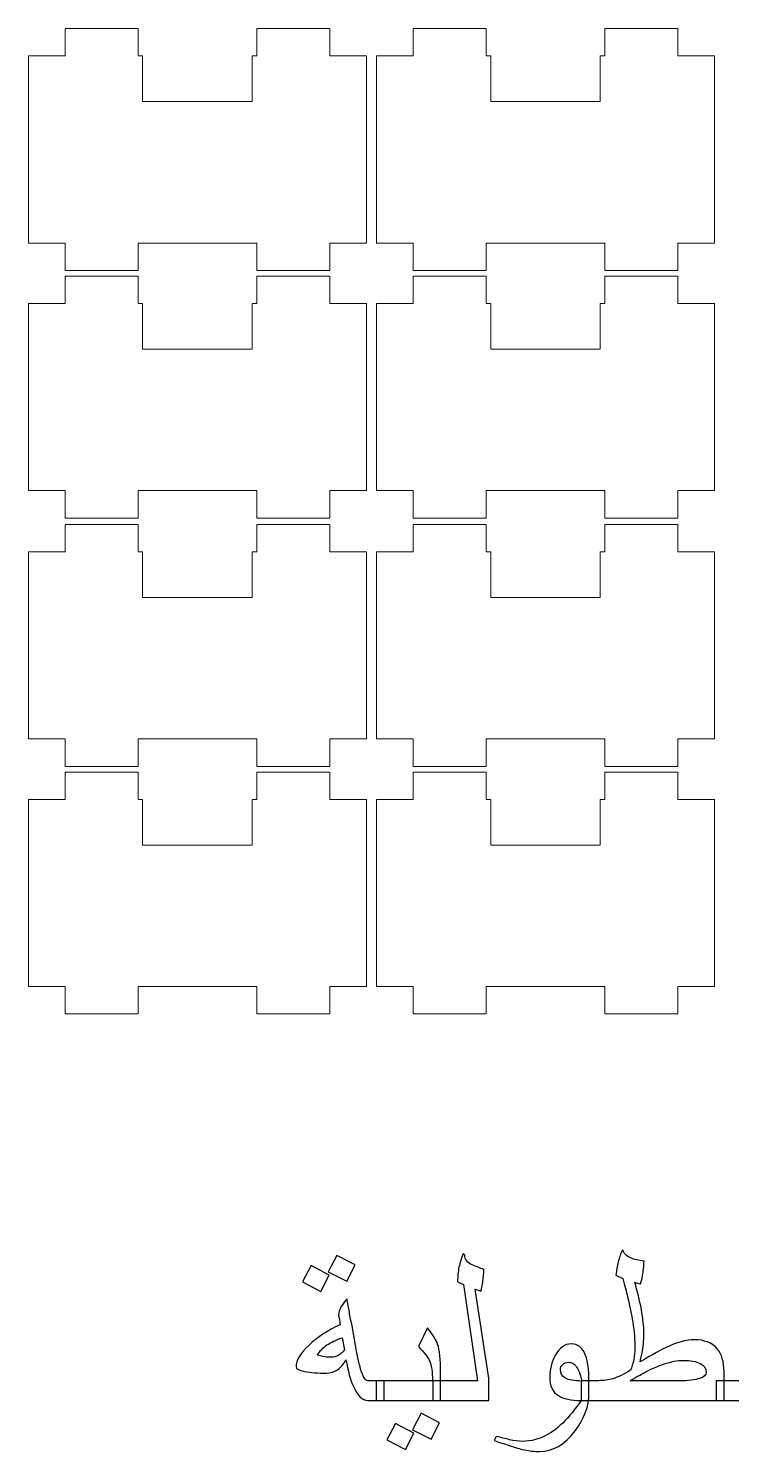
# Model space of a CAD drawing. Header units: millimetres. Extents: x -861 to 465, y -411 to 387.
# Drawn here: x -622.3 to -545.3, y -337.9 to -182 of the extents above; entities that cross this region are included whole.
import ezdxf

# ---------------------------------------------------------------- set-up
doc = ezdxf.new("R2010")
doc.units = ezdxf.units.MM
doc.header["$MEASUREMENT"] = 0
doc.layers.add('Layer 1', color=7, linetype='Continuous')

msp = doc.modelspace()

# ---------------------------------------------------------------- linework, layer by layer
at = {"layer": 'Layer 1', "color": 250, "lineweight": 18}
for points in [[(-618.2881, -185.0113), (-618.2881, -185.0113), (-618.2881, -182.0113), (-618.2881, -182.0113), (-618.2881, -182.0113), (-618.2881, -182.0113), (-610.2881, -182.0113), (-610.2881, -182.0113), (-610.2881, -182.0113), (-610.2881, -182.0113), (-610.2881, -185.0113), (-610.2881, -185.0113)], [(-589.2881, -185.0113), (-589.2881, -185.0113), (-589.2881, -182.0113), (-589.2881, -182.0113), (-589.2881, -182.0113), (-589.2881, -182.0113), (-597.2881, -182.0113), (-597.2881, -182.0113), (-597.2881, -182.0113), (-597.2881, -182.0113), (-597.2881, -185.0113), (-597.2881, -185.0113)], [(-580.188, -185.0113), (-580.188, -185.0113), (-580.188, -182.0113), (-580.188, -182.0113), (-580.188, -182.0113), (-580.188, -182.0113), (-572.188, -182.0113), (-572.188, -182.0113), (-572.188, -182.0113), (-572.188, -182.0113), (-572.188, -185.0113), (-572.188, -185.0113)], [(-551.188, -185.0113), (-551.188, -185.0113), (-551.188, -182.0113), (-551.188, -182.0113), (-551.188, -182.0113), (-551.188, -182.0113), (-559.188, -182.0113), (-559.188, -182.0113), (-559.188, -182.0113), (-559.188, -182.0113), (-559.188, -185.0113), (-559.188, -185.0113)], [(-618.2881, -205.5113), (-618.2881, -205.5113), (-622.2881, -205.5113), (-622.2881, -205.5113), (-622.2881, -205.5113), (-622.2881, -205.5113), (-622.2881, -185.0113), (-622.2881, -185.0113), (-622.2881, -185.0113), (-622.2881, -185.0113), (-618.2881, -185.0113), (-618.2881, -185.0113)], [(-597.7882, -185.0113), (-597.7882, -185.0113), (-597.7882, -190.0113), (-597.7882, -190.0113), (-597.7882, -190.0113), (-597.7882, -190.0113), (-609.7882, -190.0113), (-609.7882, -190.0113), (-609.7882, -190.0113), (-609.7882, -190.0113), (-609.7882, -185.0113), (-609.7882, -185.0113)], [(-589.2881, -185.0113), (-589.2881, -185.0113), (-585.2881, -185.0113), (-585.2881, -185.0113), (-585.2881, -185.0113), (-585.2881, -185.0113), (-585.2881, -205.5113), (-585.2881, -205.5113), (-585.2881, -205.5113), (-585.2881, -205.5113), (-589.2881, -205.5113), (-589.2881, -205.5113)], [(-580.188, -205.5113), (-580.188, -205.5113), (-584.188, -205.5113), (-584.188, -205.5113), (-584.188, -205.5113), (-584.188, -205.5113), (-584.188, -185.0113), (-584.188, -185.0113), (-584.188, -185.0113), (-584.188, -185.0113), (-580.188, -185.0113), (-580.188, -185.0113)], [(-559.6881, -185.0113), (-559.6881, -185.0113), (-559.6881, -190.0113), (-559.6881, -190.0113), (-559.6881, -190.0113), (-559.6881, -190.0113), (-571.6881, -190.0113), (-571.6881, -190.0113), (-571.6881, -190.0113), (-571.6881, -190.0113), (-571.6881, -185.0113), (-571.6881, -185.0113)], [(-551.188, -185.0113), (-551.188, -185.0113), (-547.188, -185.0113), (-547.188, -185.0113), (-547.188, -185.0113), (-547.188, -185.0113), (-547.188, -205.5113), (-547.188, -205.5113), (-547.188, -205.5113), (-547.188, -205.5113), (-551.188, -205.5113), (-551.188, -205.5113)], [(-618.2881, -205.5113), (-618.2881, -205.5113), (-618.2881, -208.5113), (-618.2881, -208.5113), (-618.2881, -208.5113), (-618.2881, -208.5113), (-610.2881, -208.5113), (-610.2881, -208.5113), (-610.2881, -208.5113), (-610.2881, -208.5113), (-610.2881, -205.5113), (-610.2881, -205.5113)], [(-589.2881, -205.5113), (-589.2881, -205.5113), (-589.2881, -208.5113), (-589.2881, -208.5113), (-589.2881, -208.5113), (-589.2881, -208.5113), (-597.2881, -208.5113), (-597.2881, -208.5113), (-597.2881, -208.5113), (-597.2881, -208.5113), (-597.2881, -205.5113), (-597.2881, -205.5113)], [(-580.188, -205.5113), (-580.188, -205.5113), (-580.188, -208.5113), (-580.188, -208.5113), (-580.188, -208.5113), (-580.188, -208.5113), (-572.188, -208.5113), (-572.188, -208.5113), (-572.188, -208.5113), (-572.188, -208.5113), (-572.188, -205.5113), (-572.188, -205.5113)], [(-551.188, -205.5113), (-551.188, -205.5113), (-551.188, -208.5113), (-551.188, -208.5113), (-551.188, -208.5113), (-551.188, -208.5113), (-559.188, -208.5113), (-559.188, -208.5113), (-559.188, -208.5113), (-559.188, -208.5113), (-559.188, -205.5113), (-559.188, -205.5113)], [(-618.2881, -212.1311), (-618.2881, -212.1311), (-618.2881, -209.1311), (-618.2881, -209.1311), (-618.2881, -209.1311), (-618.2881, -209.1311), (-610.2881, -209.1311), (-610.2881, -209.1311), (-610.2881, -209.1311), (-610.2881, -209.1311), (-610.2881, -212.1311), (-610.2881, -212.1311)], [(-589.2881, -212.1311), (-589.2881, -212.1311), (-589.2881, -209.1311), (-589.2881, -209.1311), (-589.2881, -209.1311), (-589.2881, -209.1311), (-597.2881, -209.1311), (-597.2881, -209.1311), (-597.2881, -209.1311), (-597.2881, -209.1311), (-597.2881, -212.1311), (-597.2881, -212.1311)], [(-580.188, -212.1311), (-580.188, -212.1311), (-580.188, -209.1311), (-580.188, -209.1311), (-580.188, -209.1311), (-580.188, -209.1311), (-572.188, -209.1311), (-572.188, -209.1311), (-572.188, -209.1311), (-572.188, -209.1311), (-572.188, -212.1311), (-572.188, -212.1311)], [(-551.188, -212.1311), (-551.188, -212.1311), (-551.188, -209.1311), (-551.188, -209.1311), (-551.188, -209.1311), (-551.188, -209.1311), (-559.188, -209.1311), (-559.188, -209.1311), (-559.188, -209.1311), (-559.188, -209.1311), (-559.188, -212.1311), (-559.188, -212.1311)], [(-618.2881, -232.6311), (-618.2881, -232.6311), (-622.2881, -232.6311), (-622.2881, -232.6311), (-622.2881, -232.6311), (-622.2881, -232.6311), (-622.2881, -212.1311), (-622.2881, -212.1311), (-622.2881, -212.1311), (-622.2881, -212.1311), (-618.2881, -212.1311), (-618.2881, -212.1311)], [(-597.7882, -212.1311), (-597.7882, -212.1311), (-597.7882, -217.1311), (-597.7882, -217.1311), (-597.7882, -217.1311), (-597.7882, -217.1311), (-609.7882, -217.1311), (-609.7882, -217.1311), (-609.7882, -217.1311), (-609.7882, -217.1311), (-609.7882, -212.1311), (-609.7882, -212.1311)], [(-589.2881, -212.1311), (-589.2881, -212.1311), (-585.2881, -212.1311), (-585.2881, -212.1311), (-585.2881, -212.1311), (-585.2881, -212.1311), (-585.2881, -232.6311), (-585.2881, -232.6311), (-585.2881, -232.6311), (-585.2881, -232.6311), (-589.2881, -232.6311), (-589.2881, -232.6311)], [(-580.188, -232.6311), (-580.188, -232.6311), (-584.188, -232.6311), (-584.188, -232.6311), (-584.188, -232.6311), (-584.188, -232.6311), (-584.188, -212.1311), (-584.188, -212.1311), (-584.188, -212.1311), (-584.188, -212.1311), (-580.188, -212.1311), (-580.188, -212.1311)], [(-559.6881, -212.1311), (-559.6881, -212.1311), (-559.6881, -217.1311), (-559.6881, -217.1311), (-559.6881, -217.1311), (-559.6881, -217.1311), (-571.6881, -217.1311), (-571.6881, -217.1311), (-571.6881, -217.1311), (-571.6881, -217.1311), (-571.6881, -212.1311), (-571.6881, -212.1311)], [(-551.188, -212.1311), (-551.188, -212.1311), (-547.188, -212.1311), (-547.188, -212.1311), (-547.188, -212.1311), (-547.188, -212.1311), (-547.188, -232.6311), (-547.188, -232.6311), (-547.188, -232.6311), (-547.188, -232.6311), (-551.188, -232.6311), (-551.188, -232.6311)], [(-618.2881, -232.6311), (-618.2881, -232.6311), (-618.2881, -235.6311), (-618.2881, -235.6311), (-618.2881, -235.6311), (-618.2881, -235.6311), (-610.2881, -235.6311), (-610.2881, -235.6311), (-610.2881, -235.6311), (-610.2881, -235.6311), (-610.2881, -232.6311), (-610.2881, -232.6311)], [(-589.2881, -232.6311), (-589.2881, -232.6311), (-589.2881, -235.6311), (-589.2881, -235.6311), (-589.2881, -235.6311), (-589.2881, -235.6311), (-597.2881, -235.6311), (-597.2881, -235.6311), (-597.2881, -235.6311), (-597.2881, -235.6311), (-597.2881, -232.6311), (-597.2881, -232.6311)], [(-580.188, -232.6311), (-580.188, -232.6311), (-580.188, -235.6311), (-580.188, -235.6311), (-580.188, -235.6311), (-580.188, -235.6311), (-572.188, -235.6311), (-572.188, -235.6311), (-572.188, -235.6311), (-572.188, -235.6311), (-572.188, -232.6311), (-572.188, -232.6311)], [(-551.188, -232.6311), (-551.188, -232.6311), (-551.188, -235.6311), (-551.188, -235.6311), (-551.188, -235.6311), (-551.188, -235.6311), (-559.188, -235.6311), (-559.188, -235.6311), (-559.188, -235.6311), (-559.188, -235.6311), (-559.188, -232.6311), (-559.188, -232.6311)], [(-618.2881, -239.3311), (-618.2881, -239.3311), (-618.2881, -236.3311), (-618.2881, -236.3311), (-618.2881, -236.3311), (-618.2881, -236.3311), (-610.2881, -236.3311), (-610.2881, -236.3311), (-610.2881, -236.3311), (-610.2881, -236.3311), (-610.2881, -239.3311), (-610.2881, -239.3311)], [(-589.2881, -239.3311), (-589.2881, -239.3311), (-589.2881, -236.3311), (-589.2881, -236.3311), (-589.2881, -236.3311), (-589.2881, -236.3311), (-597.2881, -236.3311), (-597.2881, -236.3311), (-597.2881, -236.3311), (-597.2881, -236.3311), (-597.2881, -239.3311), (-597.2881, -239.3311)], [(-580.188, -239.3311), (-580.188, -239.3311), (-580.188, -236.3311), (-580.188, -236.3311), (-580.188, -236.3311), (-580.188, -236.3311), (-572.188, -236.3311), (-572.188, -236.3311), (-572.188, -236.3311), (-572.188, -236.3311), (-572.188, -239.3311), (-572.188, -239.3311)], [(-551.188, -239.3311), (-551.188, -239.3311), (-551.188, -236.3311), (-551.188, -236.3311), (-551.188, -236.3311), (-551.188, -236.3311), (-559.188, -236.3311), (-559.188, -236.3311), (-559.188, -236.3311), (-559.188, -236.3311), (-559.188, -239.3311), (-559.188, -239.3311)], [(-618.2881, -259.8311), (-618.2881, -259.8311), (-622.2881, -259.8311), (-622.2881, -259.8311), (-622.2881, -259.8311), (-622.2881, -259.8311), (-622.2881, -239.3311), (-622.2881, -239.3311), (-622.2881, -239.3311), (-622.2881, -239.3311), (-618.2881, -239.3311), (-618.2881, -239.3311)], [(-597.7882, -239.3311), (-597.7882, -239.3311), (-597.7882, -244.3311), (-597.7882, -244.3311), (-597.7882, -244.3311), (-597.7882, -244.3311), (-609.7882, -244.3311), (-609.7882, -244.3311), (-609.7882, -244.3311), (-609.7882, -244.3311), (-609.7882, -239.3311), (-609.7882, -239.3311)], [(-589.2881, -239.3311), (-589.2881, -239.3311), (-585.2881, -239.3311), (-585.2881, -239.3311), (-585.2881, -239.3311), (-585.2881, -239.3311), (-585.2881, -259.8311), (-585.2881, -259.8311), (-585.2881, -259.8311), (-585.2881, -259.8311), (-589.2881, -259.8311), (-589.2881, -259.8311)], [(-580.188, -259.8311), (-580.188, -259.8311), (-584.188, -259.8311), (-584.188, -259.8311), (-584.188, -259.8311), (-584.188, -259.8311), (-584.188, -239.3311), (-584.188, -239.3311), (-584.188, -239.3311), (-584.188, -239.3311), (-580.188, -239.3311), (-580.188, -239.3311)], [(-559.6881, -239.3311), (-559.6881, -239.3311), (-559.6881, -244.3311), (-559.6881, -244.3311), (-559.6881, -244.3311), (-559.6881, -244.3311), (-571.6881, -244.3311), (-571.6881, -244.3311), (-571.6881, -244.3311), (-571.6881, -244.3311), (-571.6881, -239.3311), (-571.6881, -239.3311)], [(-551.188, -239.3311), (-551.188, -239.3311), (-547.188, -239.3311), (-547.188, -239.3311), (-547.188, -239.3311), (-547.188, -239.3311), (-547.188, -259.8311), (-547.188, -259.8311), (-547.188, -259.8311), (-547.188, -259.8311), (-551.188, -259.8311), (-551.188, -259.8311)], [(-618.2881, -259.8311), (-618.2881, -259.8311), (-618.2881, -262.8311), (-618.2881, -262.8311), (-618.2881, -262.8311), (-618.2881, -262.8311), (-610.2881, -262.8311), (-610.2881, -262.8311), (-610.2881, -262.8311), (-610.2881, -262.8311), (-610.2881, -259.8311), (-610.2881, -259.8311)], [(-589.2881, -259.8311), (-589.2881, -259.8311), (-589.2881, -262.8311), (-589.2881, -262.8311), (-589.2881, -262.8311), (-589.2881, -262.8311), (-597.2881, -262.8311), (-597.2881, -262.8311), (-597.2881, -262.8311), (-597.2881, -262.8311), (-597.2881, -259.8311), (-597.2881, -259.8311)], [(-580.188, -259.8311), (-580.188, -259.8311), (-580.188, -262.8311), (-580.188, -262.8311), (-580.188, -262.8311), (-580.188, -262.8311), (-572.188, -262.8311), (-572.188, -262.8311), (-572.188, -262.8311), (-572.188, -262.8311), (-572.188, -259.8311), (-572.188, -259.8311)], [(-551.188, -259.8311), (-551.188, -259.8311), (-551.188, -262.8311), (-551.188, -262.8311), (-551.188, -262.8311), (-551.188, -262.8311), (-559.188, -262.8311), (-559.188, -262.8311), (-559.188, -262.8311), (-559.188, -262.8311), (-559.188, -259.8311), (-559.188, -259.8311)], [(-618.2881, -266.4509), (-618.2881, -266.4509), (-618.2881, -263.4509), (-618.2881, -263.4509), (-618.2881, -263.4509), (-618.2881, -263.4509), (-610.2881, -263.4509), (-610.2881, -263.4509), (-610.2881, -263.4509), (-610.2881, -263.4509), (-610.2881, -266.4509), (-610.2881, -266.4509)], [(-589.2881, -266.4509), (-589.2881, -266.4509), (-589.2881, -263.4509), (-589.2881, -263.4509), (-589.2881, -263.4509), (-589.2881, -263.4509), (-597.2881, -263.4509), (-597.2881, -263.4509), (-597.2881, -263.4509), (-597.2881, -263.4509), (-597.2881, -266.4509), (-597.2881, -266.4509)], [(-580.188, -266.4509), (-580.188, -266.4509), (-580.188, -263.4509), (-580.188, -263.4509), (-580.188, -263.4509), (-580.188, -263.4509), (-572.188, -263.4509), (-572.188, -263.4509), (-572.188, -263.4509), (-572.188, -263.4509), (-572.188, -266.4509), (-572.188, -266.4509)], [(-551.188, -266.4509), (-551.188, -266.4509), (-551.188, -263.4509), (-551.188, -263.4509), (-551.188, -263.4509), (-551.188, -263.4509), (-559.188, -263.4509), (-559.188, -263.4509), (-559.188, -263.4509), (-559.188, -263.4509), (-559.188, -266.4509), (-559.188, -266.4509)], [(-618.2881, -286.9509), (-618.2881, -286.9509), (-622.2881, -286.9509), (-622.2881, -286.9509), (-622.2881, -286.9509), (-622.2881, -286.9509), (-622.2881, -266.4509), (-622.2881, -266.4509), (-622.2881, -266.4509), (-622.2881, -266.4509), (-618.2881, -266.4509), (-618.2881, -266.4509)], [(-597.7882, -266.4509), (-597.7882, -266.4509), (-597.7882, -271.4509), (-597.7882, -271.4509), (-597.7882, -271.4509), (-597.7882, -271.4509), (-609.7882, -271.4509), (-609.7882, -271.4509), (-609.7882, -271.4509), (-609.7882, -271.4509), (-609.7882, -266.4509), (-609.7882, -266.4509)], [(-589.2881, -266.4509), (-589.2881, -266.4509), (-585.2881, -266.4509), (-585.2881, -266.4509), (-585.2881, -266.4509), (-585.2881, -266.4509), (-585.2881, -286.9509), (-585.2881, -286.9509), (-585.2881, -286.9509), (-585.2881, -286.9509), (-589.2881, -286.9509), (-589.2881, -286.9509)], [(-580.188, -286.9509), (-580.188, -286.9509), (-584.188, -286.9509), (-584.188, -286.9509), (-584.188, -286.9509), (-584.188, -286.9509), (-584.188, -266.4509), (-584.188, -266.4509), (-584.188, -266.4509), (-584.188, -266.4509), (-580.188, -266.4509), (-580.188, -266.4509)], [(-559.6881, -266.4509), (-559.6881, -266.4509), (-559.6881, -271.4509), (-559.6881, -271.4509), (-559.6881, -271.4509), (-559.6881, -271.4509), (-571.6881, -271.4509), (-571.6881, -271.4509), (-571.6881, -271.4509), (-571.6881, -271.4509), (-571.6881, -266.4509), (-571.6881, -266.4509)], [(-551.188, -266.4509), (-551.188, -266.4509), (-547.188, -266.4509), (-547.188, -266.4509), (-547.188, -266.4509), (-547.188, -266.4509), (-547.188, -286.9509), (-547.188, -286.9509), (-547.188, -286.9509), (-547.188, -286.9509), (-551.188, -286.9509), (-551.188, -286.9509)], [(-618.2881, -286.9509), (-618.2881, -286.9509), (-618.2881, -289.9509), (-618.2881, -289.9509), (-618.2881, -289.9509), (-618.2881, -289.9509), (-610.2881, -289.9509), (-610.2881, -289.9509), (-610.2881, -289.9509), (-610.2881, -289.9509), (-610.2881, -286.9509), (-610.2881, -286.9509)], [(-589.2881, -286.9509), (-589.2881, -286.9509), (-589.2881, -289.9509), (-589.2881, -289.9509), (-589.2881, -289.9509), (-589.2881, -289.9509), (-597.2881, -289.9509), (-597.2881, -289.9509), (-597.2881, -289.9509), (-597.2881, -289.9509), (-597.2881, -286.9509), (-597.2881, -286.9509)], [(-580.188, -286.9509), (-580.188, -286.9509), (-580.188, -289.9509), (-580.188, -289.9509), (-580.188, -289.9509), (-580.188, -289.9509), (-572.188, -289.9509), (-572.188, -289.9509), (-572.188, -289.9509), (-572.188, -289.9509), (-572.188, -286.9509), (-572.188, -286.9509)], [(-551.188, -286.9509), (-551.188, -286.9509), (-551.188, -289.9509), (-551.188, -289.9509), (-551.188, -289.9509), (-551.188, -289.9509), (-559.188, -289.9509), (-559.188, -289.9509), (-559.188, -289.9509), (-559.188, -289.9509), (-559.188, -286.9509), (-559.188, -286.9509)]]:
    msp.add_open_spline(points, degree=3, knots=[0, 0, 0, 0, 0.25, 0.25, 0.25, 0.25, 0.5, 0.5, 0.5, 0.5, 1, 1, 1, 1], dxfattribs=at)
for points in [[(-610.2881, -185.0113), (-610.2881, -185.0113), (-609.7882, -185.0113), (-609.7882, -185.0113)], [(-597.7882, -185.0113), (-597.7882, -185.0113), (-597.2881, -185.0113), (-597.2881, -185.0113)], [(-572.188, -185.0113), (-572.188, -185.0113), (-571.6881, -185.0113), (-571.6881, -185.0113)], [(-559.6881, -185.0113), (-559.6881, -185.0113), (-559.188, -185.0113), (-559.188, -185.0113)], [(-597.2881, -205.5113), (-597.2881, -205.5113), (-610.2881, -205.5113), (-610.2881, -205.5113)], [(-559.188, -205.5113), (-559.188, -205.5113), (-572.188, -205.5113), (-572.188, -205.5113)], [(-610.2881, -212.1311), (-610.2881, -212.1311), (-609.7882, -212.1311), (-609.7882, -212.1311)], [(-597.7882, -212.1311), (-597.7882, -212.1311), (-597.2881, -212.1311), (-597.2881, -212.1311)], [(-572.188, -212.1311), (-572.188, -212.1311), (-571.6881, -212.1311), (-571.6881, -212.1311)], [(-559.6881, -212.1311), (-559.6881, -212.1311), (-559.188, -212.1311), (-559.188, -212.1311)], [(-597.2881, -232.6311), (-597.2881, -232.6311), (-610.2881, -232.6311), (-610.2881, -232.6311)], [(-559.188, -232.6311), (-559.188, -232.6311), (-572.188, -232.6311), (-572.188, -232.6311)], [(-610.2881, -239.3311), (-610.2881, -239.3311), (-609.7882, -239.3311), (-609.7882, -239.3311)], [(-597.7882, -239.3311), (-597.7882, -239.3311), (-597.2881, -239.3311), (-597.2881, -239.3311)], [(-572.188, -239.3311), (-572.188, -239.3311), (-571.6881, -239.3311), (-571.6881, -239.3311)], [(-559.6881, -239.3311), (-559.6881, -239.3311), (-559.188, -239.3311), (-559.188, -239.3311)], [(-597.2881, -259.8311), (-597.2881, -259.8311), (-610.2881, -259.8311), (-610.2881, -259.8311)], [(-559.188, -259.8311), (-559.188, -259.8311), (-572.188, -259.8311), (-572.188, -259.8311)], [(-610.2881, -266.4509), (-610.2881, -266.4509), (-609.7882, -266.4509), (-609.7882, -266.4509)], [(-597.7882, -266.4509), (-597.7882, -266.4509), (-597.2881, -266.4509), (-597.2881, -266.4509)], [(-572.188, -266.4509), (-572.188, -266.4509), (-571.6881, -266.4509), (-571.6881, -266.4509)], [(-559.6881, -266.4509), (-559.6881, -266.4509), (-559.188, -266.4509), (-559.188, -266.4509)], [(-597.2881, -286.9509), (-597.2881, -286.9509), (-610.2881, -286.9509), (-610.2881, -286.9509)], [(-559.188, -286.9509), (-559.188, -286.9509), (-572.188, -286.9509), (-572.188, -286.9509)]]:
    msp.add_open_spline(points, degree=3, dxfattribs=at)
at = {"layer": 'Layer 1', "color": 250}
for points, knots in [([(-586.5382, -317.4262), (-586.5382, -317.4262), (-587.4526, -319.2296), (-587.4526, -319.2296), (-587.4526, -319.2296), (-587.4526, -319.2296), (-589.4846, -318.1882), (-589.4846, -318.1882), (-589.4846, -318.1882), (-589.4846, -318.1882), (-588.5448, -316.3848), (-588.5448, -316.3848), (-588.5448, -316.3848), (-588.5448, -316.3848), (-586.5382, -317.4262), (-586.5382, -317.4262)], [0, 0, 0, 0, 0.2, 0.2, 0.2, 0.2, 0.4, 0.4, 0.4, 0.4, 0.6, 0.6, 0.6, 0.6, 1, 1, 1, 1]), ([(-571.9036, -332.2852), (-571.9036, -332.2852), (-578.025, -332.2852), (-578.025, -332.2852), (-578.025, -332.2852), (-578.025, -332.2852), (-578.025, -330.1262), (-578.025, -330.1262), (-578.025, -330.1262), (-578.025, -330.1262), (-573.1482, -330.1262), (-573.1482, -330.1262), (-573.1482, -330.1262), (-573.1482, -330.1262), (-574.6722, -319.5767), (-574.6722, -319.5767), (-574.6722, -319.5767), (-574.6722, -319.5767), (-575.3072, -319.2719), (-575.3072, -319.2719), (-575.3072, -319.2719), (-575.3072, -318.7047), (-575.2564, -318.1713), (-575.159, -317.6717), (-575.159, -317.6717), (-575.0574, -317.1764), (-574.9093, -316.6896), (-574.7103, -316.2239), (-574.7103, -316.2239), (-574.7103, -316.2239), (-574.5198, -316.3594), (-574.5198, -316.3594), (-574.5198, -316.3594), (-574.5198, -316.8378), (-574.2489, -317.1976), (-573.7028, -317.4389), (-573.7028, -317.4389), (-573.2879, -317.604), (-572.8646, -317.7691), (-572.437, -317.9342), (-572.437, -317.9342), (-572.437, -318.3448), (-572.4709, -318.7809), (-572.5386, -319.2465), (-572.5386, -319.2465), (-572.6021, -319.7164), (-572.6825, -320.0636), (-572.7757, -320.2922), (-572.7757, -320.2922), (-572.7757, -320.2922), (-573.3768, -320.0932), (-573.3768, -320.0932), (-573.3768, -320.0932), (-573.3768, -320.0932), (-571.9036, -329.851), (-571.9036, -329.851), (-571.9036, -329.851), (-571.9036, -329.851), (-571.9036, -332.2852), (-571.9036, -332.2852)], [0, 0, 0, 0, 0.0625, 0.0625, 0.0625, 0.0625, 0.125, 0.125, 0.125, 0.125, 0.1875, 0.1875, 0.1875, 0.1875, 0.25, 0.25, 0.25, 0.25, 0.3125, 0.3125, 0.3125, 0.3125, 0.375, 0.375, 0.375, 0.375, 0.4375, 0.4375, 0.4375, 0.4375, 0.5, 0.5, 0.5, 0.5, 0.5625, 0.5625, 0.5625, 0.5625, 0.625, 0.625, 0.625, 0.625, 0.6875, 0.6875, 0.6875, 0.6875, 0.75, 0.75, 0.75, 0.75, 0.8125, 0.8125, 0.8125, 0.8125, 0.875, 0.875, 0.875, 0.875, 1, 1, 1, 1]), ([(-546.1438, -332.2852), (-546.1438, -332.2852), (-561.7902, -332.2852), (-561.7902, -332.2852), (-561.7902, -332.2852), (-561.7902, -332.2852), (-561.7902, -330.1262), (-561.7902, -330.1262), (-561.7902, -330.1262), (-561.7902, -330.1262), (-559.8894, -330.1135), (-559.8894, -330.1135), (-559.8894, -330.1135), (-559.3264, -330.1135), (-558.7972, -330.0415), (-558.3104, -329.8934), (-558.3104, -329.8934), (-557.7474, -329.7198), (-557.1081, -329.415), (-556.3927, -328.979), (-556.3927, -328.979), (-556.2445, -328.6149), (-556.126, -328.2212), (-556.0329, -327.8063), (-556.0329, -327.8063), (-555.944, -327.3872), (-555.8974, -326.9851), (-555.8974, -326.5956), (-555.8974, -326.5956), (-555.8974, -325.7108), (-555.9778, -324.7372), (-556.1429, -323.6704), (-556.1429, -323.6704), (-556.2657, -322.8914), (-556.452, -321.9813), (-556.7017, -320.9314), (-556.7017, -320.9314), (-556.833, -320.3853), (-557.0023, -319.7207), (-557.2182, -318.9333), (-557.2182, -318.9333), (-557.2182, -318.9333), (-557.9802, -318.548), (-557.9802, -318.548), (-557.9802, -318.548), (-557.9209, -318.0527), (-557.8363, -317.5701), (-557.7262, -317.1087), (-557.7262, -317.1087), (-557.6119, -316.643), (-557.4553, -316.1985), (-557.2563, -315.7667), (-557.2563, -315.7667), (-557.1251, -316.1562), (-556.8245, -316.4568), (-556.3588, -316.6727), (-556.3588, -316.6727), (-555.9736, -316.8462), (-555.4783, -316.9605), (-554.8814, -317.0198), (-554.8814, -317.0198), (-554.9618, -317.8707), (-555.0253, -318.4168), (-555.0677, -318.6454), (-555.0677, -318.6454), (-555.11, -318.8782), (-555.1862, -319.1661), (-555.3047, -319.5048), (-555.3047, -319.5048), (-555.3598, -319.4963), (-555.5122, -319.454), (-555.7619, -319.382), (-555.7619, -319.382), (-555.7619, -319.382), (-555.9228, -319.3312), (-555.9228, -319.3312), (-555.9228, -319.3312), (-555.6265, -320.3006), (-555.3809, -321.2912), (-555.1904, -322.3157), (-555.1904, -322.3157), (-554.9999, -323.3359), (-554.9068, -324.1953), (-554.9068, -324.8896), (-554.9068, -324.8896), (-554.9068, -325.4738), (-554.9661, -326.1299), (-555.0846, -326.8496), (-555.0846, -326.8496), (-555.1269, -327.1036), (-555.2031, -327.5015), (-555.3132, -328.0392), (-555.3132, -328.0392), (-553.8696, -327.201), (-552.9468, -326.6887), (-552.5404, -326.4982), (-552.5404, -326.4982), (-551.3212, -325.9183), (-550.2713, -325.6304), (-549.3992, -325.6304), (-549.3992, -325.6304), (-548.2859, -325.6304), (-547.4519, -325.9564), (-546.8973, -326.6083), (-546.8973, -326.6083), (-546.3936, -327.2052), (-546.1438, -328.0519), (-546.1438, -329.1483), (-546.1438, -329.1483), (-546.1438, -329.1483), (-546.1438, -332.2852), (-546.1438, -332.2852)], [0, 0, 0, 0, 0.03448276, 0.03448276, 0.03448276, 0.03448276, 0.06896552, 0.06896552, 0.06896552, 0.06896552, 0.10344828, 0.10344828, 0.10344828, 0.10344828, 0.13793103, 0.13793103, 0.13793103, 0.13793103, 0.17241379, 0.17241379, 0.17241379, 0.17241379, 0.20689655, 0.20689655, 0.20689655, 0.20689655, 0.24137931, 0.24137931, 0.24137931, 0.24137931, 0.27586207, 0.27586207, 0.27586207, 0.27586207, 0.31034483, 0.31034483, 0.31034483, 0.31034483, 0.34482759, 0.34482759, 0.34482759, 0.34482759, 0.37931034, 0.37931034, 0.37931034, 0.37931034, 0.4137931, 0.4137931, 0.4137931, 0.4137931, 0.44827586, 0.44827586, 0.44827586, 0.44827586, 0.48275862, 0.48275862, 0.48275862, 0.48275862, 0.51724138, 0.51724138, 0.51724138, 0.51724138, 0.55172414, 0.55172414, 0.55172414, 0.55172414, 0.5862069, 0.5862069, 0.5862069, 0.5862069, 0.62068966, 0.62068966, 0.62068966, 0.62068966, 0.65517241, 0.65517241, 0.65517241, 0.65517241, 0.68965517, 0.68965517, 0.68965517, 0.68965517, 0.72413793, 0.72413793, 0.72413793, 0.72413793, 0.75862069, 0.75862069, 0.75862069, 0.75862069, 0.79310345, 0.79310345, 0.79310345, 0.79310345, 0.82758621, 0.82758621, 0.82758621, 0.82758621, 0.86206897, 0.86206897, 0.86206897, 0.86206897, 0.89655172, 0.89655172, 0.89655172, 0.89655172, 0.93103448, 0.93103448, 0.93103448, 0.93103448, 1, 1, 1, 1]), ([(-540.8987, -332.2852), (-540.8987, -332.2852), (-547.0201, -332.2852), (-547.0201, -332.2852), (-547.0201, -332.2852), (-547.0201, -332.2852), (-547.0201, -330.1262), (-547.0201, -330.1262), (-547.0201, -330.1262), (-547.0201, -330.1262), (-542.1433, -330.1262), (-542.1433, -330.1262), (-542.1433, -330.1262), (-542.1433, -330.1262), (-543.6673, -319.5767), (-543.6673, -319.5767), (-543.6673, -319.5767), (-543.6673, -319.5767), (-544.3023, -319.2719), (-544.3023, -319.2719), (-544.3023, -319.2719), (-544.3023, -318.7047), (-544.2515, -318.1713), (-544.1541, -317.6717), (-544.1541, -317.6717), (-544.0525, -317.1764), (-543.9044, -316.6896), (-543.7054, -316.2239), (-543.7054, -316.2239), (-543.7054, -316.2239), (-543.5149, -316.3594), (-543.5149, -316.3594), (-543.5149, -316.3594), (-543.5149, -316.8378), (-543.244, -317.1976), (-542.6979, -317.4389), (-542.6979, -317.4389), (-542.283, -317.604), (-541.8597, -317.7691), (-541.4321, -317.9342), (-541.4321, -317.9342), (-541.4321, -318.3448), (-541.466, -318.7809), (-541.5337, -319.2465), (-541.5337, -319.2465), (-541.5972, -319.7164), (-541.6776, -320.0636), (-541.7708, -320.2922), (-541.7708, -320.2922), (-541.7708, -320.2922), (-542.3719, -320.0932), (-542.3719, -320.0932), (-542.3719, -320.0932), (-542.3719, -320.0932), (-540.8987, -329.851), (-540.8987, -329.851), (-540.8987, -329.851), (-540.8987, -329.851), (-540.8987, -332.2852), (-540.8987, -332.2852)], [0, 0, 0, 0, 0.0625, 0.0625, 0.0625, 0.0625, 0.125, 0.125, 0.125, 0.125, 0.1875, 0.1875, 0.1875, 0.1875, 0.25, 0.25, 0.25, 0.25, 0.3125, 0.3125, 0.3125, 0.3125, 0.375, 0.375, 0.375, 0.375, 0.4375, 0.4375, 0.4375, 0.4375, 0.5, 0.5, 0.5, 0.5, 0.5625, 0.5625, 0.5625, 0.5625, 0.625, 0.625, 0.625, 0.625, 0.6875, 0.6875, 0.6875, 0.6875, 0.75, 0.75, 0.75, 0.75, 0.8125, 0.8125, 0.8125, 0.8125, 0.875, 0.875, 0.875, 0.875, 1, 1, 1, 1]), ([(-589.3576, -318.5692), (-589.3576, -318.5692), (-590.2762, -320.3472), (-590.2762, -320.3472), (-590.2762, -320.3472), (-590.2762, -320.3472), (-592.304, -319.2931), (-592.304, -319.2931), (-592.304, -319.2931), (-592.304, -319.2931), (-591.3473, -317.5024), (-591.3473, -317.5024), (-591.3473, -317.5024), (-591.3473, -317.5024), (-589.3576, -318.5692), (-589.3576, -318.5692)], [0, 0, 0, 0, 0.2, 0.2, 0.2, 0.2, 0.4, 0.4, 0.4, 0.4, 0.6, 0.6, 0.6, 0.6, 1, 1, 1, 1]), ([(-583.3632, -332.2852), (-583.3632, -332.2852), (-585.137, -332.2852), (-585.137, -332.2852), (-585.137, -332.2852), (-585.7296, -332.2852), (-586.2546, -331.7772), (-586.7118, -330.7654), (-586.7118, -330.7654), (-587.0504, -330.0034), (-587.3214, -329.0255), (-587.5288, -327.8317), (-587.5288, -327.8317), (-587.7743, -328.2932), (-588.0918, -328.6488), (-588.4686, -328.907), (-588.4686, -328.907), (-588.8496, -329.161), (-589.2518, -329.288), (-589.6709, -329.288), (-589.6709, -329.288), (-590.6191, -329.288), (-591.4108, -329.2245), (-592.0415, -329.0975), (-592.0415, -329.0975), (-592.6723, -328.9663), (-592.9898, -328.8054), (-592.9898, -328.6064), (-592.9898, -328.6064), (-592.9898, -327.8952), (-592.5284, -327.1078), (-591.6055, -326.2442), (-591.6055, -326.2442), (-590.6869, -325.3806), (-589.5354, -324.6229), (-588.1511, -323.9794), (-588.1511, -323.9794), (-588.168, -323.9117), (-588.2019, -323.7423), (-588.2569, -323.4587), (-588.2569, -323.4587), (-588.312, -323.1793), (-588.3416, -323.0057), (-588.3416, -322.9422), (-588.3416, -322.9422), (-588.3416, -322.6586), (-588.2442, -322.3453), (-588.0495, -322.0024), (-588.0495, -322.0024), (-587.8886, -321.7188), (-587.677, -321.4309), (-587.4145, -321.1346), (-587.4145, -321.1346), (-587.3298, -321.6468), (-587.2452, -322.1421), (-587.1605, -322.6205), (-587.1605, -322.6205), (-587.0716, -323.0989), (-586.9742, -323.5942), (-586.8557, -324.1064), (-586.8557, -324.1064), (-586.8557, -324.1064), (-586.4874, -326.2358), (-586.4874, -326.2358), (-586.4874, -326.2358), (-586.28, -327.4084), (-586.0937, -328.2762), (-585.9286, -328.8393), (-585.9286, -328.8393), (-585.6704, -329.6986), (-585.4079, -330.1262), (-585.1327, -330.1262), (-585.1327, -330.1262), (-585.1327, -330.1262), (-583.3632, -330.1262), (-583.3632, -330.1262), (-583.3632, -330.1262), (-583.3632, -330.1262), (-583.3632, -332.2852), (-583.3632, -332.2852)], [0, 0, 0, 0, 0.04761905, 0.04761905, 0.04761905, 0.04761905, 0.0952381, 0.0952381, 0.0952381, 0.0952381, 0.14285714, 0.14285714, 0.14285714, 0.14285714, 0.19047619, 0.19047619, 0.19047619, 0.19047619, 0.23809524, 0.23809524, 0.23809524, 0.23809524, 0.28571429, 0.28571429, 0.28571429, 0.28571429, 0.33333333, 0.33333333, 0.33333333, 0.33333333, 0.38095238, 0.38095238, 0.38095238, 0.38095238, 0.42857143, 0.42857143, 0.42857143, 0.42857143, 0.47619048, 0.47619048, 0.47619048, 0.47619048, 0.52380952, 0.52380952, 0.52380952, 0.52380952, 0.57142857, 0.57142857, 0.57142857, 0.57142857, 0.61904762, 0.61904762, 0.61904762, 0.61904762, 0.66666667, 0.66666667, 0.66666667, 0.66666667, 0.71428571, 0.71428571, 0.71428571, 0.71428571, 0.76190476, 0.76190476, 0.76190476, 0.76190476, 0.80952381, 0.80952381, 0.80952381, 0.80952381, 0.85714286, 0.85714286, 0.85714286, 0.85714286, 0.9047619, 0.9047619, 0.9047619, 0.9047619, 1, 1, 1, 1]), ([(-587.6939, -326.7522), (-587.6939, -326.7522), (-587.9352, -325.4018), (-587.9352, -325.4018), (-587.9352, -325.4018), (-588.6464, -325.66), (-589.2094, -325.9267), (-589.6201, -326.2019), (-589.6201, -326.2019), (-590.0307, -326.4771), (-590.3736, -326.8454), (-590.653, -327.2983), (-590.653, -327.2983), (-590.4794, -327.3745), (-590.2805, -327.4338), (-590.0476, -327.4719), (-590.0476, -327.4719), (-589.819, -327.5142), (-589.5015, -327.5354), (-589.0994, -327.5354), (-589.0994, -327.5354), (-588.6083, -327.5354), (-588.1384, -327.2729), (-587.6939, -326.7522)], [0, 0, 0, 0, 0.14285714, 0.14285714, 0.14285714, 0.14285714, 0.28571429, 0.28571429, 0.28571429, 0.28571429, 0.42857143, 0.42857143, 0.42857143, 0.42857143, 0.57142857, 0.57142857, 0.57142857, 0.57142857, 0.71428571, 0.71428571, 0.71428571, 0.71428571, 1, 1, 1, 1]), ([(-577.1656, -332.2852), (-577.1656, -332.2852), (-584.2268, -332.2852), (-584.2268, -332.2852), (-584.2268, -332.2852), (-584.2268, -332.2852), (-584.2268, -330.1262), (-584.2268, -330.1262), (-584.2268, -330.1262), (-584.2268, -330.1262), (-578.0546, -330.1262), (-578.0546, -330.1262), (-578.0546, -330.1262), (-578.0546, -329.1525), (-578.1731, -328.4117), (-578.406, -327.8995), (-578.406, -327.8995), (-578.5626, -327.5439), (-578.9521, -327.0359), (-579.5786, -326.367), (-579.5786, -326.367), (-579.5786, -326.367), (-578.6007, -324.335), (-578.6007, -324.335), (-578.6007, -324.335), (-578.0123, -325.0885), (-577.644, -325.6727), (-577.4958, -326.0961), (-577.4958, -326.0961), (-577.2757, -326.7311), (-577.1656, -327.7852), (-577.1656, -329.2584), (-577.1656, -329.2584), (-577.1656, -329.2584), (-577.1656, -332.2852), (-577.1656, -332.2852)], [0, 0, 0, 0, 0.1, 0.1, 0.1, 0.1, 0.2, 0.2, 0.2, 0.2, 0.3, 0.3, 0.3, 0.3, 0.4, 0.4, 0.4, 0.4, 0.5, 0.5, 0.5, 0.5, 0.6, 0.6, 0.6, 0.6, 0.7, 0.7, 0.7, 0.7, 0.8, 0.8, 0.8, 0.8, 1, 1, 1, 1]), ([(-560.9308, -331.5147), (-560.9308, -332.8863), (-561.4346, -334.2495), (-562.4463, -335.6041), (-562.4463, -335.6041), (-563.5682, -337.1154), (-564.8678, -337.8732), (-566.341, -337.8732), (-566.341, -337.8732), (-566.8871, -337.8732), (-567.4501, -337.8097), (-568.0301, -337.6869), (-568.0301, -337.6869), (-568.4534, -337.598), (-569.0038, -337.4414), (-569.6811, -337.2213), (-569.6811, -337.2213), (-570.2187, -337.0308), (-570.7564, -336.8487), (-571.294, -336.6667), (-571.294, -336.6667), (-571.294, -336.6667), (-571.0823, -336.2307), (-571.0823, -336.2307), (-571.0823, -336.2307), (-570.6209, -336.3365), (-570.1341, -336.4508), (-569.6261, -336.5736), (-569.6261, -336.5736), (-569.1181, -336.6963), (-568.6609, -336.7556), (-568.2545, -336.7556), (-568.2545, -336.7556), (-567.2469, -336.7556), (-566.2902, -336.4974), (-565.3885, -335.9809), (-565.3885, -335.9809), (-564.6858, -335.5703), (-563.983, -334.9776), (-563.2803, -334.2029), (-563.2803, -334.2029), (-562.9247, -333.8092), (-562.4209, -333.17), (-561.769, -332.2852), (-561.769, -332.2852), (-562.8866, -332.2852), (-563.7248, -332.1074), (-564.2794, -331.7476), (-564.2794, -331.7476), (-564.9101, -331.3412), (-565.2234, -330.6723), (-565.2234, -329.741), (-565.2234, -329.741), (-565.2234, -328.8858), (-565.0244, -328.09), (-564.6265, -327.3576), (-564.6265, -327.3576), (-564.1608, -326.5109), (-563.5724, -326.0876), (-562.8612, -326.0876), (-562.8612, -326.0876), (-562.1373, -326.0876), (-561.6208, -326.5067), (-561.3033, -327.3491), (-561.3033, -327.3491), (-561.0536, -328.0053), (-560.9308, -328.9197), (-560.9308, -330.0923), (-560.9308, -330.0923), (-560.9308, -330.0923), (-560.9308, -331.5147), (-560.9308, -331.5147)], [0, 0, 0, 0, 0.05263158, 0.05263158, 0.05263158, 0.05263158, 0.10526316, 0.10526316, 0.10526316, 0.10526316, 0.15789474, 0.15789474, 0.15789474, 0.15789474, 0.21052632, 0.21052632, 0.21052632, 0.21052632, 0.26315789, 0.26315789, 0.26315789, 0.26315789, 0.31578947, 0.31578947, 0.31578947, 0.31578947, 0.36842105, 0.36842105, 0.36842105, 0.36842105, 0.42105263, 0.42105263, 0.42105263, 0.42105263, 0.47368421, 0.47368421, 0.47368421, 0.47368421, 0.52631579, 0.52631579, 0.52631579, 0.52631579, 0.57894737, 0.57894737, 0.57894737, 0.57894737, 0.63157895, 0.63157895, 0.63157895, 0.63157895, 0.68421053, 0.68421053, 0.68421053, 0.68421053, 0.73684211, 0.73684211, 0.73684211, 0.73684211, 0.78947368, 0.78947368, 0.78947368, 0.78947368, 0.84210526, 0.84210526, 0.84210526, 0.84210526, 0.89473684, 0.89473684, 0.89473684, 0.89473684, 1, 1, 1, 1]), ([(-561.7182, -330.1516), (-561.9002, -329.3515), (-562.1204, -328.8012), (-562.3786, -328.4921), (-562.3786, -328.4921), (-562.5987, -328.2254), (-562.8739, -328.0942), (-563.1956, -328.0942), (-563.1956, -328.0942), (-563.4285, -328.0942), (-563.6317, -328.1704), (-563.801, -328.3228), (-563.801, -328.3228), (-563.9703, -328.4794), (-564.055, -328.6699), (-564.055, -328.9028), (-564.055, -328.9028), (-564.055, -329.3134), (-563.873, -329.6224), (-563.5089, -329.8341), (-563.5089, -329.8341), (-563.1448, -330.0458), (-562.5479, -330.1516), (-561.7182, -330.1516)], [0, 0, 0, 0, 0.14285714, 0.14285714, 0.14285714, 0.14285714, 0.28571429, 0.28571429, 0.28571429, 0.28571429, 0.42857143, 0.42857143, 0.42857143, 0.42857143, 0.57142857, 0.57142857, 0.57142857, 0.57142857, 0.71428571, 0.71428571, 0.71428571, 0.71428571, 1, 1, 1, 1]), ([(-548.0996, -329.1737), (-548.0996, -328.7546), (-548.3155, -328.4371), (-548.7515, -328.217), (-548.7515, -328.217), (-549.1833, -328.0011), (-549.8056, -327.891), (-550.6184, -327.891), (-550.6184, -327.891), (-551.2196, -327.891), (-551.9138, -328.0222), (-552.7012, -328.2847), (-552.7012, -328.2847), (-553.3447, -328.5006), (-554.0305, -328.7969), (-554.7586, -329.1737), (-554.7586, -329.1737), (-555.2963, -329.4531), (-555.8508, -329.7706), (-556.4181, -330.1262), (-556.4181, -330.1262), (-556.4181, -330.1262), (-551.0248, -330.1262), (-551.0248, -330.1262), (-551.0248, -330.1262), (-549.0733, -330.1262), (-548.0996, -329.8087), (-548.0996, -329.1737)], [0, 0, 0, 0, 0.125, 0.125, 0.125, 0.125, 0.25, 0.25, 0.25, 0.25, 0.375, 0.375, 0.375, 0.375, 0.5, 0.5, 0.5, 0.5, 0.625, 0.625, 0.625, 0.625, 0.75, 0.75, 0.75, 0.75, 1, 1, 1, 1]), ([(-580.112, -335.8666), (-580.112, -335.8666), (-581.0306, -337.6446), (-581.0306, -337.6446), (-581.0306, -337.6446), (-581.0306, -337.6446), (-583.0584, -336.5905), (-583.0584, -336.5905), (-583.0584, -336.5905), (-583.0584, -336.5905), (-582.1017, -334.7998), (-582.1017, -334.7998), (-582.1017, -334.7998), (-582.1017, -334.7998), (-580.112, -335.8666), (-580.112, -335.8666)], [0, 0, 0, 0, 0.2, 0.2, 0.2, 0.2, 0.4, 0.4, 0.4, 0.4, 0.6, 0.6, 0.6, 0.6, 1, 1, 1, 1]), ([(-577.2926, -334.7236), (-577.2926, -334.7236), (-578.207, -336.527), (-578.207, -336.527), (-578.207, -336.527), (-578.207, -336.527), (-580.239, -335.4856), (-580.239, -335.4856), (-580.239, -335.4856), (-580.239, -335.4856), (-579.2992, -333.6822), (-579.2992, -333.6822), (-579.2992, -333.6822), (-579.2992, -333.6822), (-577.2926, -334.7236), (-577.2926, -334.7236)], [0, 0, 0, 0, 0.2, 0.2, 0.2, 0.2, 0.4, 0.4, 0.4, 0.4, 0.6, 0.6, 0.6, 0.6, 1, 1, 1, 1])]:
    msp.add_open_spline(points, degree=3, knots=knots, dxfattribs=at)

doc.saveas('drawing.dxf')
